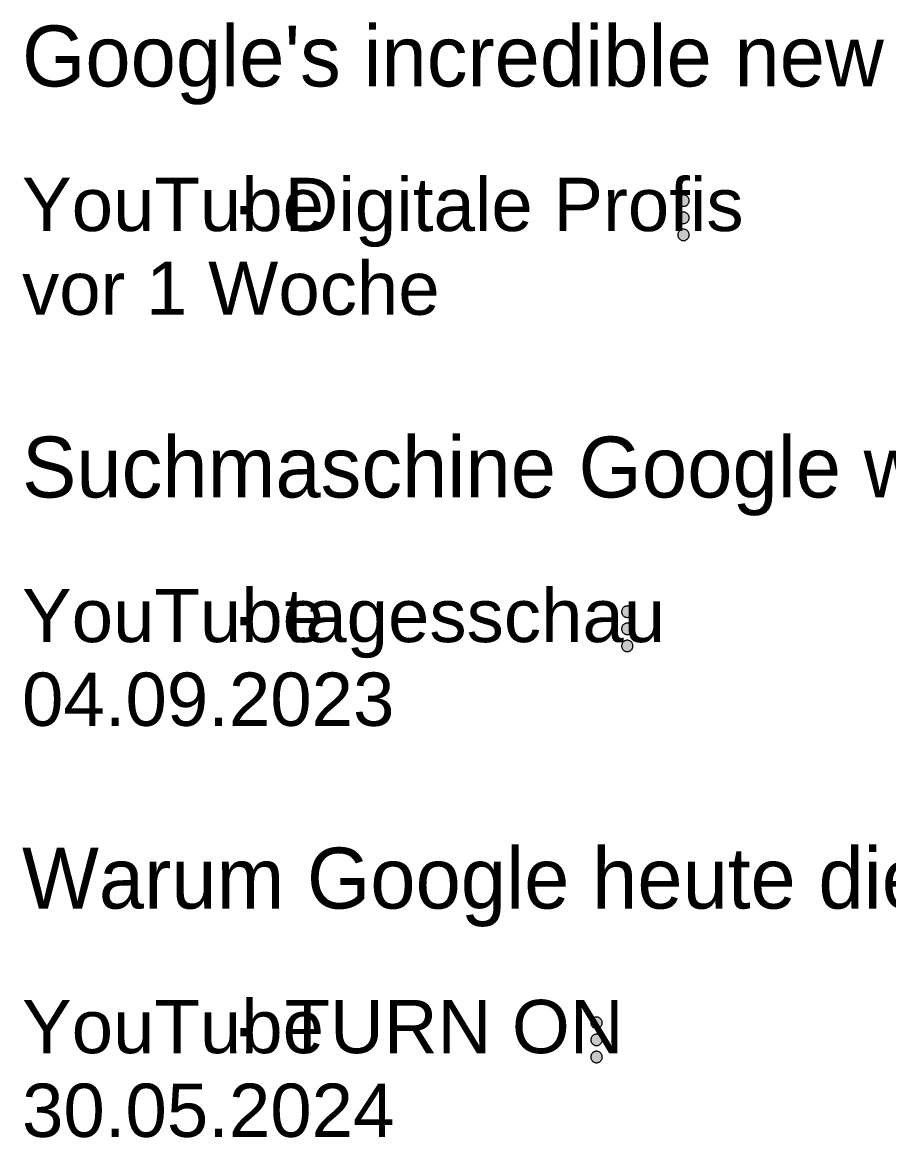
# Model space of a CAD drawing. Extents: x 0 to 1265, y 1 to 2486.
# Drawn here: x 250.6 to 478.3, y 969 to 1262 of the extents above; entities that cross this region are included whole.
import ezdxf

# ---------------------------------------------------------------- set-up
doc = ezdxf.new("R2010")
doc.units = 0
doc.layers.get('0').update_dxf_attribs({"lineweight": 0})
doc.styles.add('Arial', font='Arial.ttf')
doc.styles.add('Google Sans', font='Google Sans.ttf')

msp = doc.modelspace()

# ---------------------------------------------------------------- hatches: boundary and pattern name
at = {"true_color": 0x9aa0a6}
h = msp.add_hatch(color=256, dxfattribs=at)
h.dxf.hatch_style = 1
h.paths.add_polyline_path([(424.34, 1213.66), (424.49, 1213.66), (424.64, 1213.69), (424.78, 1213.72), (424.92, 1213.77), (425.05, 1213.83), (425.18, 1213.91), (425.29, 1214), (425.4, 1214.1), (425.5, 1214.21), (425.59, 1214.32), (425.67, 1214.45), (425.73, 1214.58), (425.78, 1214.72), (425.81, 1214.86), (425.84, 1215.01), (425.84, 1215.16), (425.84, 1215.3), (425.81, 1215.45), (425.78, 1215.59), (425.73, 1215.73), (425.67, 1215.86), (425.59, 1215.99), (425.5, 1216.11), (425.4, 1216.22), (425.29, 1216.31), (425.18, 1216.4), (425.05, 1216.48), (424.92, 1216.54), (424.78, 1216.59), (424.64, 1216.63), (424.49, 1216.65), (424.34, 1216.66), (424.2, 1216.65), (424.05, 1216.63), (423.91, 1216.59), (423.77, 1216.54), (423.64, 1216.48), (423.51, 1216.4), (423.39, 1216.31), (423.28, 1216.22), (423.19, 1216.11), (423.1, 1215.99), (423.02, 1215.86), (422.96, 1215.73), (422.91, 1215.59), (422.87, 1215.45), (422.85, 1215.3), (422.84, 1215.16), (422.85, 1215.01), (422.87, 1214.86), (422.91, 1214.72), (422.96, 1214.58), (423.02, 1214.45), (423.1, 1214.32), (423.19, 1214.21), (423.28, 1214.1), (423.39, 1214), (423.51, 1213.91), (423.64, 1213.83), (423.77, 1213.77), (423.91, 1213.72), (424.05, 1213.69), (424.2, 1213.66), (424.34, 1213.66)])
h.paths.add_polyline_path([(424.34, 1212.16), (424.2, 1212.15), (424.05, 1212.13), (423.91, 1212.09), (423.77, 1212.04), (423.64, 1211.98), (423.51, 1211.9), (423.39, 1211.81), (423.28, 1211.72), (423.19, 1211.61), (423.1, 1211.49), (423.02, 1211.36), (422.96, 1211.23), (422.91, 1211.09), (422.87, 1210.95), (422.85, 1210.8), (422.84, 1210.66), (422.85, 1210.51), (422.87, 1210.36), (422.91, 1210.22), (422.96, 1210.08), (423.02, 1209.95), (423.1, 1209.82), (423.19, 1209.71), (423.28, 1209.6), (423.39, 1209.5), (423.51, 1209.41), (423.64, 1209.33), (423.77, 1209.27), (423.91, 1209.22), (424.05, 1209.19), (424.2, 1209.16), (424.34, 1209.16), (424.49, 1209.16), (424.64, 1209.19), (424.78, 1209.22), (424.92, 1209.27), (425.05, 1209.33), (425.18, 1209.41), (425.29, 1209.5), (425.4, 1209.6), (425.5, 1209.71), (425.59, 1209.82), (425.67, 1209.95), (425.73, 1210.08), (425.78, 1210.22), (425.81, 1210.36), (425.84, 1210.51), (425.84, 1210.66), (425.84, 1210.8), (425.81, 1210.95), (425.78, 1211.09), (425.73, 1211.23), (425.67, 1211.36), (425.59, 1211.49), (425.5, 1211.61), (425.4, 1211.72), (425.29, 1211.81), (425.18, 1211.9), (425.05, 1211.98), (424.92, 1212.04), (424.78, 1212.09), (424.64, 1212.13), (424.49, 1212.15), (424.34, 1212.16)])
h.paths.add_polyline_path([(424.34, 1207.66), (424.2, 1207.65), (424.05, 1207.63), (423.91, 1207.59), (423.77, 1207.54), (423.64, 1207.48), (423.51, 1207.4), (423.39, 1207.31), (423.28, 1207.22), (423.19, 1207.11), (423.1, 1206.99), (423.02, 1206.86), (422.96, 1206.73), (422.91, 1206.59), (422.87, 1206.45), (422.85, 1206.3), (422.84, 1206.16), (422.85, 1206.01), (422.87, 1205.86), (422.91, 1205.72), (422.96, 1205.58), (423.02, 1205.45), (423.1, 1205.32), (423.19, 1205.21), (423.28, 1205.1), (423.39, 1205), (423.51, 1204.91), (423.64, 1204.83), (423.77, 1204.77), (423.91, 1204.72), (424.05, 1204.69), (424.2, 1204.66), (424.34, 1204.66), (424.49, 1204.66), (424.64, 1204.69), (424.78, 1204.72), (424.92, 1204.77), (425.05, 1204.83), (425.18, 1204.91), (425.29, 1205), (425.4, 1205.1), (425.5, 1205.21), (425.59, 1205.32), (425.67, 1205.45), (425.73, 1205.58), (425.78, 1205.72), (425.81, 1205.86), (425.84, 1206.01), (425.84, 1206.16), (425.84, 1206.3), (425.81, 1206.45), (425.78, 1206.59), (425.73, 1206.73), (425.67, 1206.86), (425.59, 1206.99), (425.5, 1207.11), (425.4, 1207.22), (425.29, 1207.31), (425.18, 1207.4), (425.05, 1207.48), (424.92, 1207.54), (424.78, 1207.59), (424.64, 1207.63), (424.49, 1207.65), (424.34, 1207.66)])
h = msp.add_hatch(color=256, dxfattribs=at)
h.dxf.hatch_style = 1
h.paths.add_polyline_path([(409.58, 1105.66), (409.73, 1105.66), (409.87, 1105.69), (410.01, 1105.72), (410.15, 1105.77), (410.28, 1105.83), (410.41, 1105.91), (410.53, 1106), (410.64, 1106.1), (410.74, 1106.21), (410.82, 1106.32), (410.9, 1106.45), (410.96, 1106.58), (411.01, 1106.72), (411.05, 1106.86), (411.07, 1107.01), (411.08, 1107.16), (411.07, 1107.3), (411.05, 1107.45), (411.01, 1107.59), (410.96, 1107.73), (410.9, 1107.86), (410.82, 1107.99), (410.74, 1108.11), (410.64, 1108.22), (410.53, 1108.31), (410.41, 1108.4), (410.28, 1108.48), (410.15, 1108.54), (410.01, 1108.59), (409.87, 1108.63), (409.73, 1108.65), (409.58, 1108.66), (409.43, 1108.65), (409.29, 1108.63), (409.14, 1108.59), (409, 1108.54), (408.87, 1108.48), (408.75, 1108.4), (408.63, 1108.31), (408.52, 1108.22), (408.42, 1108.11), (408.33, 1107.99), (408.26, 1107.86), (408.19, 1107.73), (408.14, 1107.59), (408.11, 1107.45), (408.09, 1107.3), (408.08, 1107.16), (408.09, 1107.01), (408.11, 1106.86), (408.14, 1106.72), (408.19, 1106.58), (408.26, 1106.45), (408.33, 1106.32), (408.42, 1106.21), (408.52, 1106.1), (408.63, 1106), (408.75, 1105.91), (408.87, 1105.83), (409, 1105.77), (409.14, 1105.72), (409.29, 1105.69), (409.43, 1105.66), (409.58, 1105.66)])
h.paths.add_polyline_path([(409.58, 1104.16), (409.43, 1104.15), (409.29, 1104.13), (409.14, 1104.09), (409, 1104.04), (408.87, 1103.98), (408.75, 1103.9), (408.63, 1103.81), (408.52, 1103.72), (408.42, 1103.61), (408.33, 1103.49), (408.26, 1103.36), (408.19, 1103.23), (408.14, 1103.09), (408.11, 1102.95), (408.09, 1102.8), (408.08, 1102.66), (408.09, 1102.51), (408.11, 1102.36), (408.14, 1102.22), (408.19, 1102.08), (408.26, 1101.95), (408.33, 1101.82), (408.42, 1101.71), (408.52, 1101.6), (408.63, 1101.5), (408.75, 1101.41), (408.87, 1101.33), (409, 1101.27), (409.14, 1101.22), (409.29, 1101.19), (409.43, 1101.16), (409.58, 1101.16), (409.73, 1101.16), (409.87, 1101.19), (410.01, 1101.22), (410.15, 1101.27), (410.28, 1101.33), (410.41, 1101.41), (410.53, 1101.5), (410.64, 1101.6), (410.74, 1101.71), (410.82, 1101.82), (410.9, 1101.95), (410.96, 1102.08), (411.01, 1102.22), (411.05, 1102.36), (411.07, 1102.51), (411.08, 1102.66), (411.07, 1102.8), (411.05, 1102.95), (411.01, 1103.09), (410.96, 1103.23), (410.9, 1103.36), (410.82, 1103.49), (410.74, 1103.61), (410.64, 1103.72), (410.53, 1103.81), (410.41, 1103.9), (410.28, 1103.98), (410.15, 1104.04), (410.01, 1104.09), (409.87, 1104.13), (409.73, 1104.15), (409.58, 1104.16)])
h.paths.add_polyline_path([(409.58, 1099.66), (409.43, 1099.65), (409.29, 1099.63), (409.14, 1099.59), (409, 1099.54), (408.87, 1099.48), (408.75, 1099.4), (408.63, 1099.31), (408.52, 1099.22), (408.42, 1099.11), (408.33, 1098.99), (408.26, 1098.86), (408.19, 1098.73), (408.14, 1098.59), (408.11, 1098.45), (408.09, 1098.3), (408.08, 1098.16), (408.09, 1098.01), (408.11, 1097.86), (408.14, 1097.72), (408.19, 1097.58), (408.26, 1097.45), (408.33, 1097.32), (408.42, 1097.21), (408.52, 1097.1), (408.63, 1097), (408.75, 1096.91), (408.87, 1096.83), (409, 1096.77), (409.14, 1096.72), (409.29, 1096.69), (409.43, 1096.66), (409.58, 1096.66), (409.73, 1096.66), (409.87, 1096.69), (410.01, 1096.72), (410.15, 1096.77), (410.28, 1096.83), (410.41, 1096.91), (410.53, 1097), (410.64, 1097.1), (410.74, 1097.21), (410.82, 1097.32), (410.9, 1097.45), (410.96, 1097.58), (411.01, 1097.72), (411.05, 1097.86), (411.07, 1098.01), (411.08, 1098.16), (411.07, 1098.3), (411.05, 1098.45), (411.01, 1098.59), (410.96, 1098.73), (410.9, 1098.86), (410.82, 1098.99), (410.74, 1099.11), (410.64, 1099.22), (410.53, 1099.31), (410.41, 1099.4), (410.28, 1099.48), (410.15, 1099.54), (410.01, 1099.59), (409.87, 1099.63), (409.73, 1099.65), (409.58, 1099.66)])
h = msp.add_hatch(color=256, dxfattribs=at)
h.dxf.hatch_style = 1
h.paths.add_polyline_path([(401.5, 997.66), (401.65, 997.66), (401.79, 997.69), (401.94, 997.72), (402.07, 997.77), (402.21, 997.83), (402.33, 997.91), (402.45, 998), (402.56, 998.1), (402.66, 998.21), (402.75, 998.32), (402.82, 998.45), (402.89, 998.58), (402.94, 998.72), (402.97, 998.86), (402.99, 999.01), (403, 999.16), (402.99, 999.3), (402.97, 999.45), (402.94, 999.59), (402.89, 999.73), (402.82, 999.86), (402.75, 999.99), (402.66, 1000.11), (402.56, 1000.22), (402.45, 1000.31), (402.33, 1000.4), (402.21, 1000.48), (402.07, 1000.54), (401.94, 1000.59), (401.79, 1000.63), (401.65, 1000.65), (401.5, 1000.66), (401.35, 1000.65), (401.21, 1000.63), (401.06, 1000.59), (400.93, 1000.54), (400.79, 1000.48), (400.67, 1000.4), (400.55, 1000.31), (400.44, 1000.22), (400.34, 1000.11), (400.25, 999.99), (400.18, 999.86), (400.11, 999.73), (400.06, 999.59), (400.03, 999.45), (400.01, 999.3), (400, 999.16), (400.01, 999.01), (400.03, 998.86), (400.06, 998.72), (400.11, 998.58), (400.18, 998.45), (400.25, 998.32), (400.34, 998.21), (400.44, 998.1), (400.55, 998), (400.67, 997.91), (400.79, 997.83), (400.93, 997.77), (401.06, 997.72), (401.21, 997.69), (401.35, 997.66), (401.5, 997.66)])
h.paths.add_polyline_path([(401.5, 996.16), (401.35, 996.15), (401.21, 996.13), (401.06, 996.09), (400.93, 996.04), (400.79, 995.98), (400.67, 995.9), (400.55, 995.81), (400.44, 995.72), (400.34, 995.61), (400.25, 995.49), (400.18, 995.36), (400.11, 995.23), (400.06, 995.09), (400.03, 994.95), (400.01, 994.8), (400, 994.66), (400.01, 994.51), (400.03, 994.36), (400.06, 994.22), (400.11, 994.08), (400.18, 993.95), (400.25, 993.82), (400.34, 993.71), (400.44, 993.6), (400.55, 993.5), (400.67, 993.41), (400.79, 993.33), (400.93, 993.27), (401.06, 993.22), (401.21, 993.19), (401.35, 993.16), (401.5, 993.16), (401.65, 993.16), (401.79, 993.19), (401.94, 993.22), (402.07, 993.27), (402.21, 993.33), (402.33, 993.41), (402.45, 993.5), (402.56, 993.6), (402.66, 993.71), (402.75, 993.82), (402.82, 993.95), (402.89, 994.08), (402.94, 994.22), (402.97, 994.36), (402.99, 994.51), (403, 994.66), (402.99, 994.8), (402.97, 994.95), (402.94, 995.09), (402.89, 995.23), (402.82, 995.36), (402.75, 995.49), (402.66, 995.61), (402.56, 995.72), (402.45, 995.81), (402.33, 995.9), (402.21, 995.98), (402.07, 996.04), (401.94, 996.09), (401.79, 996.13), (401.65, 996.15), (401.5, 996.16)])
h.paths.add_polyline_path([(401.5, 991.66), (401.35, 991.65), (401.21, 991.63), (401.06, 991.59), (400.93, 991.54), (400.79, 991.48), (400.67, 991.4), (400.55, 991.31), (400.44, 991.22), (400.34, 991.11), (400.25, 990.99), (400.18, 990.86), (400.11, 990.73), (400.06, 990.59), (400.03, 990.45), (400.01, 990.3), (400, 990.16), (400.01, 990.01), (400.03, 989.86), (400.06, 989.72), (400.11, 989.58), (400.18, 989.45), (400.25, 989.32), (400.34, 989.21), (400.44, 989.1), (400.55, 989), (400.67, 988.91), (400.79, 988.83), (400.93, 988.77), (401.06, 988.72), (401.21, 988.69), (401.35, 988.66), (401.5, 988.66), (401.65, 988.66), (401.79, 988.69), (401.94, 988.72), (402.07, 988.77), (402.21, 988.83), (402.33, 988.91), (402.45, 989), (402.56, 989.1), (402.66, 989.21), (402.75, 989.32), (402.82, 989.45), (402.89, 989.58), (402.94, 989.72), (402.97, 989.86), (402.99, 990.01), (403, 990.16), (402.99, 990.3), (402.97, 990.45), (402.94, 990.59), (402.89, 990.73), (402.82, 990.86), (402.75, 990.99), (402.66, 991.11), (402.56, 991.22), (402.45, 991.31), (402.33, 991.4), (402.21, 991.48), (402.07, 991.54), (401.94, 991.59), (401.79, 991.63), (401.65, 991.65), (401.5, 991.66)])

# ---------------------------------------------------------------- linework, layer by layer
for points in [[(424.34, 1213.66), (424.49, 1213.66), (424.64, 1213.69), (424.78, 1213.72), (424.92, 1213.77), (425.05, 1213.83), (425.18, 1213.91), (425.29, 1214), (425.4, 1214.1), (425.5, 1214.21), (425.59, 1214.32), (425.67, 1214.45), (425.73, 1214.58), (425.78, 1214.72), (425.81, 1214.86), (425.84, 1215.01), (425.84, 1215.16), (425.84, 1215.3), (425.81, 1215.45), (425.78, 1215.59), (425.73, 1215.73), (425.67, 1215.86), (425.59, 1215.99), (425.5, 1216.11), (425.4, 1216.22), (425.29, 1216.31), (425.18, 1216.4), (425.05, 1216.48), (424.92, 1216.54), (424.78, 1216.59), (424.64, 1216.63), (424.49, 1216.65), (424.34, 1216.66), (424.2, 1216.65), (424.05, 1216.63), (423.91, 1216.59), (423.77, 1216.54), (423.64, 1216.48), (423.51, 1216.4), (423.39, 1216.31), (423.28, 1216.22), (423.19, 1216.11), (423.1, 1215.99), (423.02, 1215.86), (422.96, 1215.73), (422.91, 1215.59), (422.87, 1215.45), (422.85, 1215.3), (422.84, 1215.16), (422.85, 1215.01), (422.87, 1214.86), (422.91, 1214.72), (422.96, 1214.58), (423.02, 1214.45), (423.1, 1214.32), (423.19, 1214.21), (423.28, 1214.1), (423.39, 1214), (423.51, 1213.91), (423.64, 1213.83), (423.77, 1213.77), (423.91, 1213.72), (424.05, 1213.69), (424.2, 1213.66), (424.34, 1213.66), (424.34, 1213.66)], [(424.34, 1212.16), (424.2, 1212.15), (424.05, 1212.13), (423.91, 1212.09), (423.77, 1212.04), (423.64, 1211.98), (423.51, 1211.9), (423.39, 1211.81), (423.28, 1211.72), (423.19, 1211.61), (423.1, 1211.49), (423.02, 1211.36), (422.96, 1211.23), (422.91, 1211.09), (422.87, 1210.95), (422.85, 1210.8), (422.84, 1210.66), (422.85, 1210.51), (422.87, 1210.36), (422.91, 1210.22), (422.96, 1210.08), (423.02, 1209.95), (423.1, 1209.82), (423.19, 1209.71), (423.28, 1209.6), (423.39, 1209.5), (423.51, 1209.41), (423.64, 1209.33), (423.77, 1209.27), (423.91, 1209.22), (424.05, 1209.19), (424.2, 1209.16), (424.34, 1209.16), (424.49, 1209.16), (424.64, 1209.19), (424.78, 1209.22), (424.92, 1209.27), (425.05, 1209.33), (425.18, 1209.41), (425.29, 1209.5), (425.4, 1209.6), (425.5, 1209.71), (425.59, 1209.82), (425.67, 1209.95), (425.73, 1210.08), (425.78, 1210.22), (425.81, 1210.36), (425.84, 1210.51), (425.84, 1210.66), (425.84, 1210.8), (425.81, 1210.95), (425.78, 1211.09), (425.73, 1211.23), (425.67, 1211.36), (425.59, 1211.49), (425.5, 1211.61), (425.4, 1211.72), (425.29, 1211.81), (425.18, 1211.9), (425.05, 1211.98), (424.92, 1212.04), (424.78, 1212.09), (424.64, 1212.13), (424.49, 1212.15), (424.34, 1212.16), (424.34, 1212.16)], [(424.34, 1207.66), (424.2, 1207.65), (424.05, 1207.63), (423.91, 1207.59), (423.77, 1207.54), (423.64, 1207.48), (423.51, 1207.4), (423.39, 1207.31), (423.28, 1207.22), (423.19, 1207.11), (423.1, 1206.99), (423.02, 1206.86), (422.96, 1206.73), (422.91, 1206.59), (422.87, 1206.45), (422.85, 1206.3), (422.84, 1206.16), (422.85, 1206.01), (422.87, 1205.86), (422.91, 1205.72), (422.96, 1205.58), (423.02, 1205.45), (423.1, 1205.32), (423.19, 1205.21), (423.28, 1205.1), (423.39, 1205), (423.51, 1204.91), (423.64, 1204.83), (423.77, 1204.77), (423.91, 1204.72), (424.05, 1204.69), (424.2, 1204.66), (424.34, 1204.66), (424.49, 1204.66), (424.64, 1204.69), (424.78, 1204.72), (424.92, 1204.77), (425.05, 1204.83), (425.18, 1204.91), (425.29, 1205), (425.4, 1205.1), (425.5, 1205.21), (425.59, 1205.32), (425.67, 1205.45), (425.73, 1205.58), (425.78, 1205.72), (425.81, 1205.86), (425.84, 1206.01), (425.84, 1206.16), (425.84, 1206.3), (425.81, 1206.45), (425.78, 1206.59), (425.73, 1206.73), (425.67, 1206.86), (425.59, 1206.99), (425.5, 1207.11), (425.4, 1207.22), (425.29, 1207.31), (425.18, 1207.4), (425.05, 1207.48), (424.92, 1207.54), (424.78, 1207.59), (424.64, 1207.63), (424.49, 1207.65), (424.34, 1207.66), (424.34, 1207.66)], [(409.58, 1105.66), (409.73, 1105.66), (409.87, 1105.69), (410.01, 1105.72), (410.15, 1105.77), (410.28, 1105.83), (410.41, 1105.91), (410.53, 1106), (410.64, 1106.1), (410.74, 1106.21), (410.82, 1106.32), (410.9, 1106.45), (410.96, 1106.58), (411.01, 1106.72), (411.05, 1106.86), (411.07, 1107.01), (411.08, 1107.16), (411.07, 1107.3), (411.05, 1107.45), (411.01, 1107.59), (410.96, 1107.73), (410.9, 1107.86), (410.82, 1107.99), (410.74, 1108.11), (410.64, 1108.22), (410.53, 1108.31), (410.41, 1108.4), (410.28, 1108.48), (410.15, 1108.54), (410.01, 1108.59), (409.87, 1108.63), (409.73, 1108.65), (409.58, 1108.66), (409.43, 1108.65), (409.29, 1108.63), (409.14, 1108.59), (409, 1108.54), (408.87, 1108.48), (408.75, 1108.4), (408.63, 1108.31), (408.52, 1108.22), (408.42, 1108.11), (408.33, 1107.99), (408.26, 1107.86), (408.19, 1107.73), (408.14, 1107.59), (408.11, 1107.45), (408.09, 1107.3), (408.08, 1107.16), (408.09, 1107.01), (408.11, 1106.86), (408.14, 1106.72), (408.19, 1106.58), (408.26, 1106.45), (408.33, 1106.32), (408.42, 1106.21), (408.52, 1106.1), (408.63, 1106), (408.75, 1105.91), (408.87, 1105.83), (409, 1105.77), (409.14, 1105.72), (409.29, 1105.69), (409.43, 1105.66), (409.58, 1105.66), (409.58, 1105.66)], [(409.58, 1104.16), (409.43, 1104.15), (409.29, 1104.13), (409.14, 1104.09), (409, 1104.04), (408.87, 1103.98), (408.75, 1103.9), (408.63, 1103.81), (408.52, 1103.72), (408.42, 1103.61), (408.33, 1103.49), (408.26, 1103.36), (408.19, 1103.23), (408.14, 1103.09), (408.11, 1102.95), (408.09, 1102.8), (408.08, 1102.66), (408.09, 1102.51), (408.11, 1102.36), (408.14, 1102.22), (408.19, 1102.08), (408.26, 1101.95), (408.33, 1101.82), (408.42, 1101.71), (408.52, 1101.6), (408.63, 1101.5), (408.75, 1101.41), (408.87, 1101.33), (409, 1101.27), (409.14, 1101.22), (409.29, 1101.19), (409.43, 1101.16), (409.58, 1101.16), (409.73, 1101.16), (409.87, 1101.19), (410.01, 1101.22), (410.15, 1101.27), (410.28, 1101.33), (410.41, 1101.41), (410.53, 1101.5), (410.64, 1101.6), (410.74, 1101.71), (410.82, 1101.82), (410.9, 1101.95), (410.96, 1102.08), (411.01, 1102.22), (411.05, 1102.36), (411.07, 1102.51), (411.08, 1102.66), (411.07, 1102.8), (411.05, 1102.95), (411.01, 1103.09), (410.96, 1103.23), (410.9, 1103.36), (410.82, 1103.49), (410.74, 1103.61), (410.64, 1103.72), (410.53, 1103.81), (410.41, 1103.9), (410.28, 1103.98), (410.15, 1104.04), (410.01, 1104.09), (409.87, 1104.13), (409.73, 1104.15), (409.58, 1104.16), (409.58, 1104.16)], [(409.58, 1099.66), (409.43, 1099.65), (409.29, 1099.63), (409.14, 1099.59), (409, 1099.54), (408.87, 1099.48), (408.75, 1099.4), (408.63, 1099.31), (408.52, 1099.22), (408.42, 1099.11), (408.33, 1098.99), (408.26, 1098.86), (408.19, 1098.73), (408.14, 1098.59), (408.11, 1098.45), (408.09, 1098.3), (408.08, 1098.16), (408.09, 1098.01), (408.11, 1097.86), (408.14, 1097.72), (408.19, 1097.58), (408.26, 1097.45), (408.33, 1097.32), (408.42, 1097.21), (408.52, 1097.1), (408.63, 1097), (408.75, 1096.91), (408.87, 1096.83), (409, 1096.77), (409.14, 1096.72), (409.29, 1096.69), (409.43, 1096.66), (409.58, 1096.66), (409.73, 1096.66), (409.87, 1096.69), (410.01, 1096.72), (410.15, 1096.77), (410.28, 1096.83), (410.41, 1096.91), (410.53, 1097), (410.64, 1097.1), (410.74, 1097.21), (410.82, 1097.32), (410.9, 1097.45), (410.96, 1097.58), (411.01, 1097.72), (411.05, 1097.86), (411.07, 1098.01), (411.08, 1098.16), (411.07, 1098.3), (411.05, 1098.45), (411.01, 1098.59), (410.96, 1098.73), (410.9, 1098.86), (410.82, 1098.99), (410.74, 1099.11), (410.64, 1099.22), (410.53, 1099.31), (410.41, 1099.4), (410.28, 1099.48), (410.15, 1099.54), (410.01, 1099.59), (409.87, 1099.63), (409.73, 1099.65), (409.58, 1099.66), (409.58, 1099.66)], [(401.5, 997.66), (401.65, 997.66), (401.79, 997.69), (401.94, 997.72), (402.07, 997.77), (402.21, 997.83), (402.33, 997.91), (402.45, 998), (402.56, 998.1), (402.66, 998.21), (402.75, 998.32), (402.82, 998.45), (402.89, 998.58), (402.94, 998.72), (402.97, 998.86), (402.99, 999.01), (403, 999.16), (402.99, 999.3), (402.97, 999.45), (402.94, 999.59), (402.89, 999.73), (402.82, 999.86), (402.75, 999.99), (402.66, 1000.11), (402.56, 1000.22), (402.45, 1000.31), (402.33, 1000.4), (402.21, 1000.48), (402.07, 1000.54), (401.94, 1000.59), (401.79, 1000.63), (401.65, 1000.65), (401.5, 1000.66), (401.35, 1000.65), (401.21, 1000.63), (401.06, 1000.59), (400.93, 1000.54), (400.79, 1000.48), (400.67, 1000.4), (400.55, 1000.31), (400.44, 1000.22), (400.34, 1000.11), (400.25, 999.99), (400.18, 999.86), (400.11, 999.73), (400.06, 999.59), (400.03, 999.45), (400.01, 999.3), (400, 999.16), (400.01, 999.01), (400.03, 998.86), (400.06, 998.72), (400.11, 998.58), (400.18, 998.45), (400.25, 998.32), (400.34, 998.21), (400.44, 998.1), (400.55, 998), (400.67, 997.91), (400.79, 997.83), (400.93, 997.77), (401.06, 997.72), (401.21, 997.69), (401.35, 997.66), (401.5, 997.66), (401.5, 997.66)], [(401.5, 996.16), (401.35, 996.15), (401.21, 996.13), (401.06, 996.09), (400.93, 996.04), (400.79, 995.98), (400.67, 995.9), (400.55, 995.81), (400.44, 995.72), (400.34, 995.61), (400.25, 995.49), (400.18, 995.36), (400.11, 995.23), (400.06, 995.09), (400.03, 994.95), (400.01, 994.8), (400, 994.66), (400.01, 994.51), (400.03, 994.36), (400.06, 994.22), (400.11, 994.08), (400.18, 993.95), (400.25, 993.82), (400.34, 993.71), (400.44, 993.6), (400.55, 993.5), (400.67, 993.41), (400.79, 993.33), (400.93, 993.27), (401.06, 993.22), (401.21, 993.19), (401.35, 993.16), (401.5, 993.16), (401.65, 993.16), (401.79, 993.19), (401.94, 993.22), (402.07, 993.27), (402.21, 993.33), (402.33, 993.41), (402.45, 993.5), (402.56, 993.6), (402.66, 993.71), (402.75, 993.82), (402.82, 993.95), (402.89, 994.08), (402.94, 994.22), (402.97, 994.36), (402.99, 994.51), (403, 994.66), (402.99, 994.8), (402.97, 994.95), (402.94, 995.09), (402.89, 995.23), (402.82, 995.36), (402.75, 995.49), (402.66, 995.61), (402.56, 995.72), (402.45, 995.81), (402.33, 995.9), (402.21, 995.98), (402.07, 996.04), (401.94, 996.09), (401.79, 996.13), (401.65, 996.15), (401.5, 996.16), (401.5, 996.16)], [(401.5, 991.66), (401.35, 991.65), (401.21, 991.63), (401.06, 991.59), (400.93, 991.54), (400.79, 991.48), (400.67, 991.4), (400.55, 991.31), (400.44, 991.22), (400.34, 991.11), (400.25, 990.99), (400.18, 990.86), (400.11, 990.73), (400.06, 990.59), (400.03, 990.45), (400.01, 990.3), (400, 990.16), (400.01, 990.01), (400.03, 989.86), (400.06, 989.72), (400.11, 989.58), (400.18, 989.45), (400.25, 989.32), (400.34, 989.21), (400.44, 989.1), (400.55, 989), (400.67, 988.91), (400.79, 988.83), (400.93, 988.77), (401.06, 988.72), (401.21, 988.69), (401.35, 988.66), (401.5, 988.66), (401.65, 988.66), (401.79, 988.69), (401.94, 988.72), (402.07, 988.77), (402.21, 988.83), (402.33, 988.91), (402.45, 989), (402.56, 989.1), (402.66, 989.21), (402.75, 989.32), (402.82, 989.45), (402.89, 989.58), (402.94, 989.72), (402.97, 989.86), (402.99, 990.01), (403, 990.16), (402.99, 990.3), (402.97, 990.45), (402.94, 990.59), (402.89, 990.73), (402.82, 990.86), (402.75, 990.99), (402.66, 991.11), (402.56, 991.22), (402.45, 991.31), (402.33, 991.4), (402.21, 991.48), (402.07, 991.54), (401.94, 991.59), (401.79, 991.63), (401.65, 991.65), (401.5, 991.66), (401.5, 991.66)]]:
    msp.add_lwpolyline(points, dxfattribs=at)

# ---------------------------------------------------------------- texts
at = {"true_color": 0x99c3ff, "style": 'Google Sans'}
for s, p in [("Google's incredible new AI app: Google Search Live is the AI ...", (250.5, 1245.16)), ('Suchmaschine Google wird 25 Jahre alt', (250.5, 1137.16)), ('Warum Google heute die Welt beherrscht', (250.5, 1029.16))]:
    msp.add_text(s, height=16, dxfattribs=at).set_placement(p)
at = {"true_color": 0x9e9e9e, "style": 'Arial'}
for s, p in [('YouTube', (250.5, 1207.16)), (' Digitale Profis', (314.08, 1207.16)), ('·', (305.52, 1207.16)), ('vor 1 Woche', (250.5, 1185.16)), ('YouTube', (250.5, 1099.16)), (' tagesschau', (314.08, 1099.16)), ('·', (305.52, 1099.16)), ('04.09.2023', (250.5, 1077.16)), ('YouTube', (250.5, 991.16)), (' TURN ON', (314.08, 991.16)), ('·', (305.52, 991.16)), ('30.05.2024', (250.5, 969.16))]:
    msp.add_text(s, height=14, dxfattribs=at).set_placement(p)

doc.saveas('drawing.dxf')
